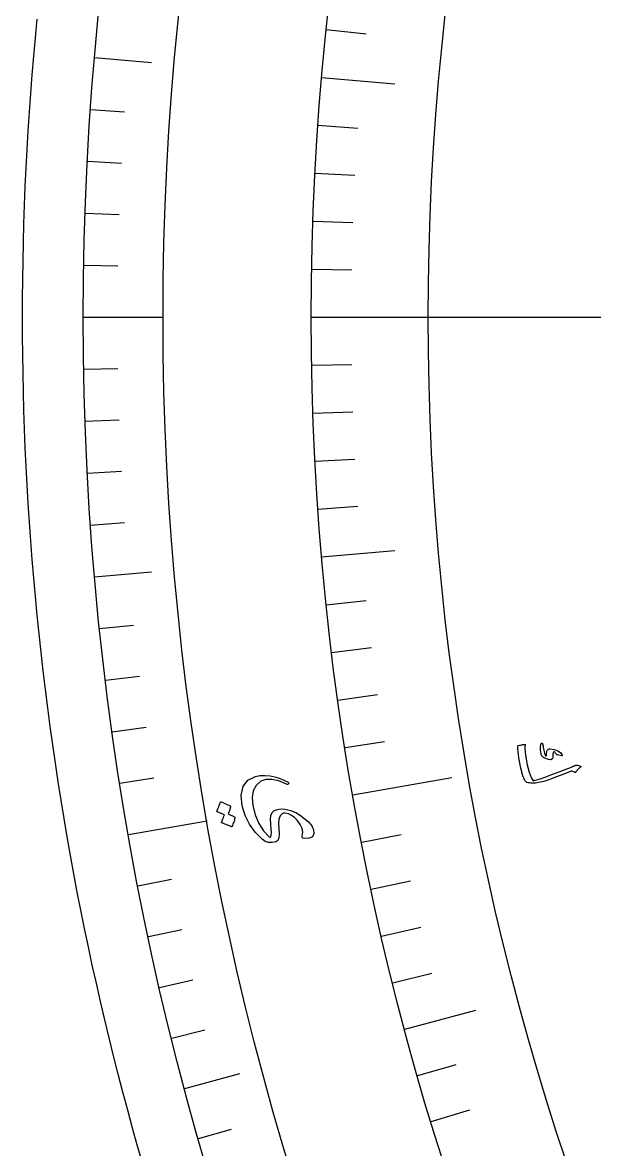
# Model space of a CAD drawing. Header units: millimetres. Extents: x -78 to 78, y -78 to 100.
# Drawn here: x -77.5 to -62.91, y -21.22 to 7.51 of the extents above; entities that cross this region are included whole.
import ezdxf

# ---------------------------------------------------------------- set-up
doc = ezdxf.new("R2010")
doc.units = ezdxf.units.MM
for name, color, linetype in [('CUT_OUTER', 1, 'Continuous'), ('ENGRAVE', 7, 'Continuous'), ('ENGRAVE_FINE', 8, 'Continuous'), ('TEXT', 5, 'Continuous')]:
    doc.layers.add(name, color=color, linetype=linetype)

msp = doc.modelspace()

# ---------------------------------------------------------------- linework, layer by layer
at = {"layer": 'CUT_OUTER'}
msp.add_lwpolyline([(-74.4334, -21.5853), (-74.5644, -21.1282), (-74.6926, -20.6702), (-74.8181, -20.2115), (-74.9407, -19.7521), (-75.0605, -19.2919), (-75.1774, -18.831), (-75.2916, -18.3693), (-75.4028, -17.907), (-75.5113, -17.444), (-75.6169, -16.9803), (-75.7197, -16.516), (-75.8196, -16.0511), (-75.9167, -15.5856), (-76.0109, -15.1195), (-76.1022, -14.6528), (-76.1907, -14.1856), (-76.2763, -13.7178), (-76.359, -13.2495), (-76.4389, -12.7808), (-76.5159, -12.3115), (-76.59, -11.8418), (-76.6612, -11.3716), (-76.7295, -10.901), (-76.795, -10.43), (-76.8575, -9.9586), (-76.9172, -9.4868), (-76.9739, -9.0147), (-77.0278, -8.5422), (-77.0788, -8.0694), (-77.1268, -7.5963), (-77.172, -7.1229), (-77.2142, -6.6493), (-77.2536, -6.1754), (-77.29, -5.7013), (-77.3235, -5.2269), (-77.3542, -4.7524), (-77.3819, -4.2776), (-77.4066, -3.8027), (-77.4285, -3.3277), (-77.4475, -2.8526), (-77.4635, -2.3773), (-77.4767, -1.9019), (-77.4869, -1.4265), (-77.4942, -0.951), (-77.4985, -0.4755), (-77.5, 0), (-77.4985, 0.4755), (-77.4942, 0.951), (-77.4869, 1.4265), (-77.4767, 1.9019), (-77.4635, 2.3773), (-77.4475, 2.8526), (-77.4285, 3.3277), (-77.4066, 3.8027), (-77.3819, 4.2776), (-77.3542, 4.7524), (-77.3235, 5.2269), (-77.29, 5.7013), (-77.2536, 6.1754), (-77.2142, 6.6493), (-77.172, 7.1229), (-77.1268, 7.5963)], dxfattribs=at)
at = {"layer": 'ENGRAVE'}
for points in [[(-75.661, 6.6195), (-74.2134, 6.4928)], [(-69.8706, 6.1129), (-68.0022, 5.9494)], [(-75.95, 0), (-73.9156, 0)], [(-70.1375, 0), (-61.6125, 0)], [(-69.8706, -6.1129), (-68.0022, -5.9494)], [(-75.661, -6.6195), (-74.2134, -6.4928)], [(-69.072, -12.1792), (-66.5533, -11.7351)], [(-74.7961, -13.1886), (-72.7927, -12.8353)], [(-67.7476, -18.1529), (-65.936, -17.6675)], [(-73.3621, -19.6573), (-71.9585, -19.2812)]]:
    msp.add_lwpolyline(points, dxfattribs=at)
for radius in [75.95, 75.95, 73.9156, 70.1375, 70.1375, 67.1538]:
    msp.add_circle((0, 0), radius, dxfattribs=at)
at = {"layer": 'ENGRAVE_FINE'}
for points in [[(-69.7533, 7.3314), (-68.7359, 7.2244)], [(-75.765, 5.298), (-74.8952, 5.2372)], [(-69.9666, 4.8925), (-68.9461, 4.8212)], [(-75.8459, 3.9749), (-74.9752, 3.9293)], [(-70.0414, 3.6707), (-69.0198, 3.6172)], [(-75.9037, 2.6506), (-75.0324, 2.6202)], [(-70.0948, 2.4478), (-69.0724, 2.4121)], [(-75.9384, 1.3255), (-75.0667, 1.3103)], [(-70.1268, 1.2241), (-69.104, 1.2062)], [(-75.9384, -1.3255), (-75.0667, -1.3103)], [(-70.1268, -1.2241), (-69.104, -1.2062)], [(-70.0948, -2.4478), (-69.0724, -2.4121)], [(-75.9037, -2.6506), (-75.0324, -2.6202)], [(-70.0414, -3.6707), (-69.0198, -3.6172)], [(-75.8459, -3.9749), (-74.9752, -3.9293)], [(-69.9666, -4.8925), (-68.9461, -4.8212)], [(-75.765, -5.298), (-74.8952, -5.2372)], [(-69.7533, -7.3314), (-68.7359, -7.2244)], [(-75.5339, -7.9389), (-74.6668, -7.8478)], [(-69.6147, -8.5476), (-68.5993, -8.4229)], [(-75.3839, -9.256), (-74.5185, -9.1497)], [(-69.4549, -9.7613), (-68.4419, -9.6189)], [(-75.2109, -10.5702), (-74.3475, -10.4489)], [(-69.274, -10.9719), (-68.2636, -10.8119)], [(-75.0149, -11.8812), (-74.1538, -11.7448)], [(-68.8489, -13.3829), (-67.8447, -13.1877)], [(-74.5546, -14.4919), (-73.6987, -14.3256)], [(-68.6048, -14.5824), (-67.6042, -14.3697)], [(-74.2903, -15.7909), (-73.4375, -15.6096)], [(-68.3399, -15.7775), (-67.3431, -15.5474)], [(-74.0034, -17.085), (-73.1539, -16.8889)], [(-68.0541, -16.9678), (-67.0615, -16.7203)], [(-73.694, -18.374), (-72.848, -18.163)], [(-67.4205, -19.3325), (-66.4371, -19.0505)], [(-67.0728, -20.5062), (-66.0945, -20.2071)], [(-73.0078, -20.9347), (-72.1697, -20.6943)]]:
    msp.add_lwpolyline(points, dxfattribs=at)
at = {"layer": 'TEXT'}
for points in [[(-63.2701, -11.4702), (-63.2885, -11.4844), (-63.3058, -11.4988), (-63.3219, -11.5135), (-63.3368, -11.5285), (-63.3506, -11.5439), (-63.3632, -11.5598), (-63.3746, -11.5762), (-63.3847, -11.5931), (-63.3909, -11.6), (-63.399, -11.6034), (-63.4089, -11.6033), (-63.4207, -11.5997), (-63.4837, -11.5764), (-63.4904, -11.5743), (-63.496, -11.5729), (-63.5006, -11.5723), (-63.504, -11.5724), (-63.6519, -11.6312), (-63.7858, -11.6834), (-63.9055, -11.729), (-64.0112, -11.768), (-64.1027, -11.8002), (-64.18, -11.8254), (-64.243, -11.8436), (-64.2918, -11.8548), (-64.3845, -11.8719), (-64.4143, -11.8756), (-64.4443, -11.878), (-64.4748, -11.879), (-64.5057, -11.8785), (-64.5369, -11.8765), (-64.5686, -11.8729), (-64.6007, -11.8676), (-64.6332, -11.8607), (-64.6886, -11.8116), (-64.7419, -11.6908), (-64.7929, -11.4982), (-64.8409, -11.2337), (-64.8523, -11.1505), (-64.8607, -11.0731), (-64.866, -11.0017), (-64.8683, -10.9361), (-64.8668, -10.9298), (-64.8638, -10.925), (-64.8594, -10.9217), (-64.8535, -10.9198), (-64.8247, -10.9132), (-64.7985, -10.9074), (-64.7748, -10.9024), (-64.7537, -10.8981), (-64.7349, -10.8947), (-64.7181, -10.8919), (-64.7035, -10.8899), (-64.6909, -10.8885), (-64.6837, -10.8882), (-64.6794, -10.89), (-64.6779, -10.894), (-64.6791, -10.9003), (-64.685, -10.947), (-64.6851, -11.006), (-64.6795, -11.0772), (-64.6679, -11.1606), (-64.6245, -11.4084), (-64.5783, -11.6), (-64.5298, -11.7355), (-64.4792, -11.8148), (-64.4216, -11.8041), (-64.319, -11.7732), (-64.1714, -11.7222), (-63.9788, -11.6512), (-63.7862, -11.5787), (-63.6405, -11.5234), (-63.5419, -11.4851), (-63.4904, -11.4639), (-63.4764, -11.4576), (-63.4632, -11.4517), (-63.451, -11.4463), (-63.4397, -11.4412), (-63.4294, -11.4366), (-63.4203, -11.4324), (-63.4123, -11.4287), (-63.4054, -11.4254), (-63.3902, -11.4193), (-63.3753, -11.4161), (-63.3605, -11.4159), (-63.346, -11.4186), (-63.2676, -11.4409), (-63.2622, -11.443), (-63.2585, -11.4455), (-63.2563, -11.4486), (-63.2558, -11.4522), (-63.2575, -11.4571), (-63.2604, -11.4617), (-63.2646, -11.4661), (-63.2701, -11.4702)], [(-63.7312, -11.1651), (-63.7311, -11.1687), (-63.732, -11.172), (-63.7339, -11.175), (-63.7368, -11.1776), (-63.7397, -11.1789), (-63.7428, -11.1797), (-63.7463, -11.18), (-63.7501, -11.18), (-63.8575, -11.1582), (-63.8686, -11.1551), (-63.8773, -11.1514), (-63.8836, -11.1471), (-63.8877, -11.1421), (-63.8985, -11.1197), (-63.9109, -11.1012), (-63.9248, -11.0865), (-63.9402, -11.0757), (-63.9476, -11.0743), (-63.9543, -11.0791), (-63.9605, -11.0901), (-63.966, -11.1073), (-63.9679, -11.1185), (-63.9694, -11.13), (-63.9707, -11.1418), (-63.9716, -11.1539), (-63.9722, -11.1664), (-63.9725, -11.1795), (-63.9724, -11.1931), (-63.972, -11.2073), (-63.9837, -11.2585), (-64.0221, -11.2811), (-64.0873, -11.2748), (-64.1794, -11.2397), (-64.2077, -11.2235), (-64.2306, -11.2068), (-64.2479, -11.1896), (-64.2596, -11.1719), (-64.2676, -11.1517), (-64.2745, -11.1229), (-64.28, -11.0857), (-64.2844, -11.0399), (-64.2861, -11.0165), (-64.2868, -10.9941), (-64.2867, -10.9728), (-64.2856, -10.9526), (-64.284, -10.9335), (-64.2822, -10.9155), (-64.2801, -10.8988), (-64.2779, -10.8832), (-64.2743, -10.8732), (-64.2696, -10.8657), (-64.2638, -10.8607), (-64.2567, -10.8582), (-64.2491, -10.8581), (-64.2431, -10.8608), (-64.2389, -10.8661), (-64.2365, -10.8742), (-64.2302, -10.9003), (-64.2236, -10.9299), (-64.2166, -10.9631), (-64.2092, -10.9998), (-64.1954, -11.0684), (-64.1819, -11.1215), (-64.1689, -11.1591), (-64.1564, -11.1812), (-64.1536, -11.1839), (-64.1503, -11.185), (-64.1466, -11.1846), (-64.1424, -11.1827), (-64.14, -11.1805), (-64.1381, -11.177), (-64.1366, -11.1722), (-64.1356, -11.1659), (-64.1318, -11.1089), (-64.1291, -11.0849), (-64.124, -11.0639), (-64.1163, -11.0458), (-64.1063, -11.0307), (-64.0937, -11.0173), (-64.0798, -11.0082), (-64.0648, -11.0036), (-64.0485, -11.0033), (-63.9354, -11.0192), (-63.8448, -11.0515), (-63.7768, -11.1001), (-63.7312, -11.1651)], [(-70.3635, -13.2254), (-70.3504, -13.1311), (-70.3676, -13.0319), (-70.4151, -12.9276), (-70.4929, -12.8181), (-70.5601, -12.7517), (-70.6353, -12.6997), (-70.7184, -12.6623), (-70.8097, -12.6393), (-70.8272, -12.6385), (-70.8449, -12.6413), (-70.8626, -12.6477), (-70.8803, -12.6576), (-70.9314, -12.712), (-70.9626, -12.7936), (-70.9739, -12.9023), (-70.9651, -13.0382), (-70.9548, -13.172), (-70.9623, -13.2721), (-70.9878, -13.3384), (-71.0313, -13.371), (-71.1313, -13.3925), (-71.2245, -13.3894), (-71.3109, -13.3616), (-71.3905, -13.309), (-71.5687, -13.1276), (-71.7121, -12.9251), (-71.8204, -12.7016), (-71.8935, -12.4574), (-71.9216, -12.1818), (-71.875, -11.9645), (-71.7544, -11.8059), (-71.5601, -11.7059), (-71.4482, -11.6837), (-71.3232, -11.68), (-71.1853, -11.6948), (-71.0344, -11.7279), (-70.9918, -11.741), (-70.9505, -11.7549), (-70.9105, -11.7695), (-70.8717, -11.7847), (-70.8341, -11.8009), (-70.7973, -11.8181), (-70.7615, -11.8363), (-70.7265, -11.8555), (-70.7115, -11.8664), (-70.7044, -11.8772), (-70.7051, -11.888), (-70.7136, -11.8986), (-70.7252, -11.9057), (-70.7374, -11.909), (-70.7502, -11.9085), (-70.7637, -11.9042), (-70.9657, -11.8213), (-71.1419, -11.7813), (-71.2925, -11.7845), (-71.4175, -11.8312), (-71.5399, -11.9356), (-71.6157, -12.0719), (-71.6447, -12.2401), (-71.6266, -12.4399), (-71.5625, -12.6888), (-71.4707, -12.9067), (-71.3515, -13.0934), (-71.2052, -13.2487), (-71.1936, -13.2574), (-71.1832, -13.2596), (-71.1741, -13.2552), (-71.1661, -13.2443), (-71.1552, -13.2037), (-71.152, -13.1363), (-71.1565, -13.042), (-71.1686, -12.9209), (-71.1758, -12.7967), (-71.1645, -12.699), (-71.1349, -12.6278), (-71.087, -12.5831), (-71.0263, -12.5556), (-70.9604, -12.5393), (-70.8893, -12.5342), (-70.813, -12.5403), (-70.6589, -12.5764), (-70.512, -12.6379), (-70.372, -12.7248), (-70.239, -12.8369), (-70.2068, -12.8672), (-70.1782, -12.8971), (-70.1532, -12.9266), (-70.1318, -12.9557), (-70.1139, -12.9842), (-70.0993, -13.0118), (-70.0881, -13.0387), (-70.0802, -13.0648), (-70.0706, -13.1707), (-70.1045, -13.2431), (-70.182, -13.2822), (-70.3033, -13.2878), (-70.3375, -13.2811), (-70.359, -13.2685), (-70.3676, -13.2499), (-70.3635, -13.2254)], [(-72.0945, -12.7383), (-72.0905, -12.7412), (-72.0875, -12.7457), (-72.0857, -12.7519), (-72.0851, -12.7598), (-72.0903, -12.7892), (-72.0968, -12.818), (-72.1044, -12.846), (-72.1132, -12.8734), (-72.1233, -12.9003), (-72.1349, -12.9269), (-72.148, -12.9533), (-72.1625, -12.9794), (-72.1674, -12.9848), (-72.1731, -12.9878), (-72.1795, -12.9885), (-72.1868, -12.9867), (-72.4204, -12.889), (-72.4239, -12.8858), (-72.4248, -12.8803), (-72.4234, -12.8726), (-72.4194, -12.8626), (-72.4155, -12.8555), (-72.4103, -12.8442), (-72.4039, -12.8287), (-72.3962, -12.809), (-72.3873, -12.7849), (-72.3768, -12.7562), (-72.3648, -12.7228), (-72.3513, -12.6848), (-72.5328, -12.606), (-72.5386, -12.602), (-72.5409, -12.5958), (-72.5397, -12.5876), (-72.5349, -12.5773), (-72.5308, -12.5684), (-72.5247, -12.5544), (-72.5166, -12.5354), (-72.5065, -12.5113), (-72.4946, -12.4818), (-72.4807, -12.4465), (-72.4651, -12.4055), (-72.4475, -12.3587), (-72.4441, -12.3536), (-72.4403, -12.351), (-72.436, -12.3508), (-72.4314, -12.3531), (-72.2063, -12.4566), (-72.2022, -12.4595), (-72.1993, -12.4641), (-72.1975, -12.4703), (-72.1969, -12.4781), (-72.2003, -12.503), (-72.205, -12.5273), (-72.2111, -12.5512), (-72.2185, -12.5746), (-72.227, -12.5975), (-72.2365, -12.6198), (-72.247, -12.6416), (-72.2585, -12.6628)]]:
    msp.add_lwpolyline(points, close=True, dxfattribs=at)

doc.saveas('drawing.dxf')
